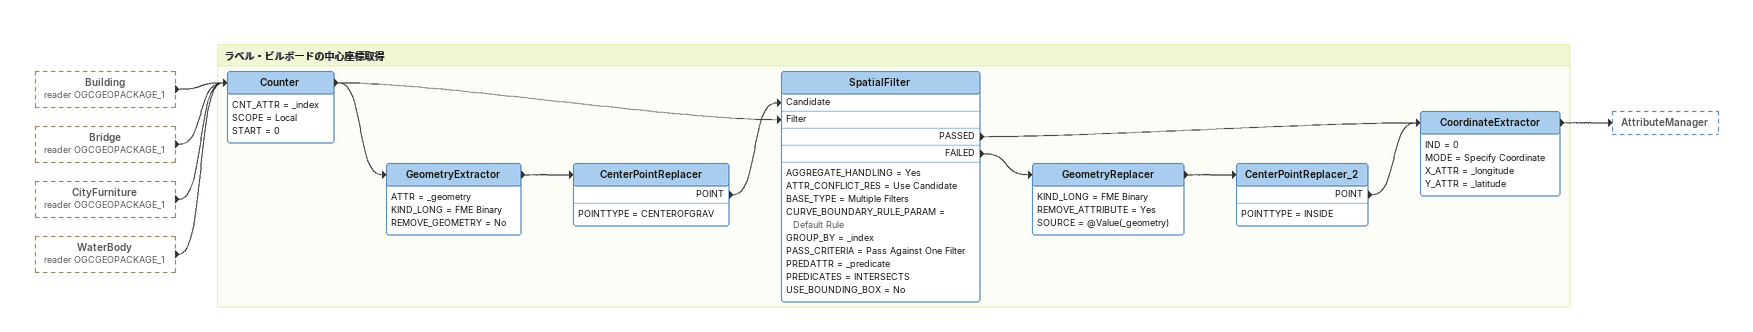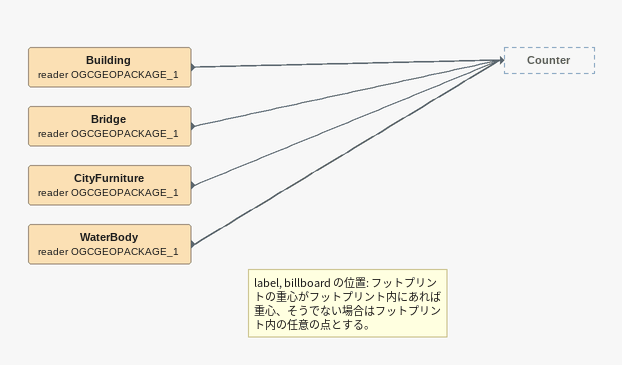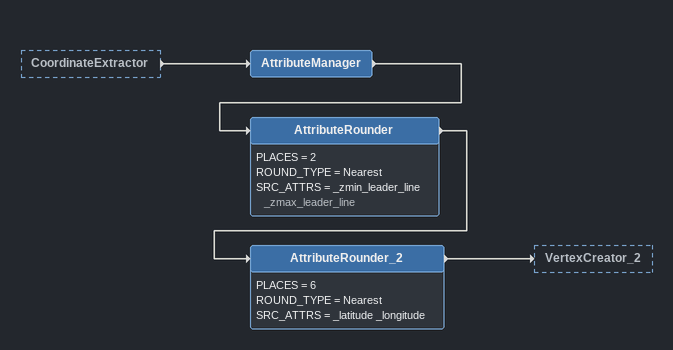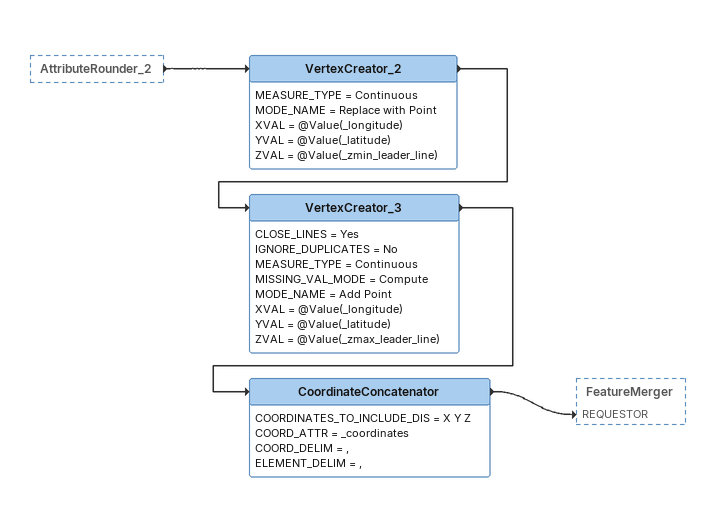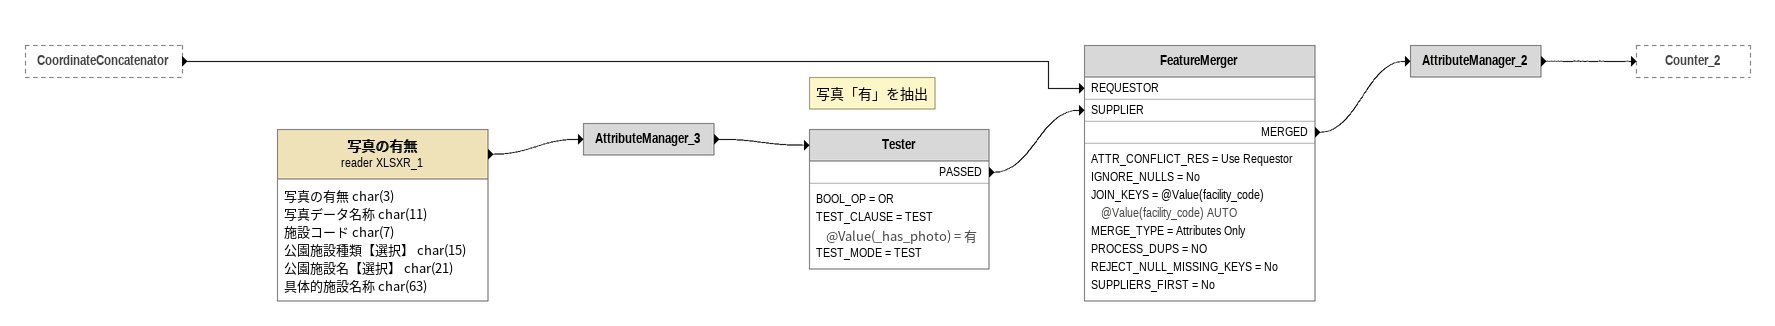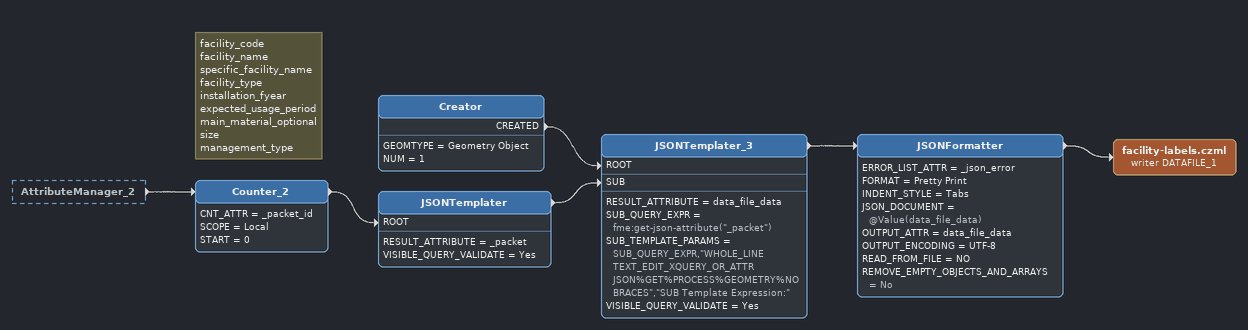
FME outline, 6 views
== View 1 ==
Building (reader OGCGEOPACKAGE_1) [outside]
    -> Counter
Bridge (reader OGCGEOPACKAGE_1) [outside]
    -> Counter
CityFurniture (reader OGCGEOPACKAGE_1) [outside]
    -> Counter
WaterBody (reader OGCGEOPACKAGE_1) [outside]
    -> Counter

Bookmark: ラベル・ビルボードの中心座標取得
Counter
    CNT_ATTR = _index
    SCOPE = Local
    START = 0
    -> GeometryExtractor
    -> SpatialFilter [Filter]
GeometryExtractor
    ATTR = _geometry
    KIND_LONG = FME Binary
    REMOVE_GEOMETRY = No
    -> CenterPointReplacer
CenterPointReplacer
    POINTTYPE = CENTEROFGRAV
    POINT -> SpatialFilter [Candidate]
SpatialFilter
    AGGREGATE_HANDLING = Yes
    ATTR_CONFLICT_RES = Use Candidate
    BASE_TYPE = Multiple Filters
    CURVE_BOUNDARY_RULE_PARAM = Default Rule
    GROUP_BY = _index
    PASS_CRITERIA = Pass Against One Filter
    PREDATTR = _predicate
    PREDICATES = INTERSECTS
    USE_BOUNDING_BOX = No
    PASSED -> CoordinateExtractor
    FAILED -> GeometryReplacer
GeometryReplacer
    KIND_LONG = FME Binary
    REMOVE_ATTRIBUTE = Yes
    SOURCE = @Value(_geometry)
    -> CenterPointReplacer_2
CenterPointReplacer_2
    POINTTYPE = INSIDE
    POINT -> CoordinateExtractor
CoordinateExtractor
    IND = 0
    MODE = Specify Coordinate
    X_ATTR = _longitude
    Y_ATTR = _latitude
    -> AttributeManager

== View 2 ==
Building (reader OGCGEOPACKAGE_1)
    -> Counter
Bridge (reader OGCGEOPACKAGE_1)
    -> Counter
CityFurniture (reader OGCGEOPACKAGE_1)
    -> Counter
Note: label, billboard の位置: フットプリントの重心がフットプリント内にあれば重心、そうでない場合はフットプリント内の任意の点とする。
WaterBody (reader OGCGEOPACKAGE_1)
    -> Counter

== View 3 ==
CoordinateExtractor [outside]
    -> AttributeManager
AttributeManager
    -> AttributeRounder
AttributeRounder
    PLACES = 2
    ROUND_TYPE = Nearest
    SRC_ATTRS = _zmin_leader_line _zmax_leader_line
    -> AttributeRounder_2
AttributeRounder_2
    PLACES = 6
    ROUND_TYPE = Nearest
    SRC_ATTRS = _latitude _longitude
    -> VertexCreator_2

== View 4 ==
AttributeRounder_2 [outside]
    -> VertexCreator_2
VertexCreator_2
    MEASURE_TYPE = Continuous
    MODE_NAME = Replace with Point
    XVAL = @Value(_longitude)
    YVAL = @Value(_latitude)
    ZVAL = @Value(_zmin_leader_line)
    -> VertexCreator_3
VertexCreator_3
    CLOSE_LINES = Yes
    IGNORE_DUPLICATES = No
    MEASURE_TYPE = Continuous
    MISSING_VAL_MODE = Compute
    MODE_NAME = Add Point
    XVAL = @Value(_longitude)
    YVAL = @Value(_latitude)
    ZVAL = @Value(_zmax_leader_line)
    -> CoordinateConcatenator
CoordinateConcatenator
    COORDINATES_TO_INCLUDE_DIS = X Y Z
    COORD_ATTR = _coordinates
    COORD_DELIM = ,
    ELEMENT_DELIM = ,
    -> FeatureMerger [REQUESTOR]

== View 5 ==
CoordinateConcatenator [outside]
    -> FeatureMerger [REQUESTOR]
写真の有無 (reader XLSXR_1)
    attributes: 写真の有無 char(3), 写真データ名称 char(11), 施設コード char(7), 公園施設種類【選択】 char(15), 公園施設名【選択】 char(21), 具体的施設名称 char(63)
    -> AttributeManager_3
AttributeManager_3
    -> Tester
Note: 写真「有」を抽出
Tester
    BOOL_OP = OR
    TEST_CLAUSE = TEST @Value(_has_photo) = 有
    TEST_MODE = TEST
    PASSED -> FeatureMerger [SUPPLIER]
FeatureMerger
    ATTR_CONFLICT_RES = Use Requestor
    IGNORE_NULLS = No
    JOIN_KEYS = @Value(facility_code) @Value(facility_code) AUTO
    MERGE_TYPE = Attributes Only
    PROCESS_DUPS = NO
    REJECT_NULL_MISSING_KEYS = No
    SUPPLIERS_FIRST = No
    MERGED -> AttributeManager_2
AttributeManager_2
    -> Counter_2

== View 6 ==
AttributeManager_2 [outside]
    -> Counter_2
Note: facility_code / facility_name / specific_facility_name / facility_type / installation_fyear / expected_usage_period / main_material_optional / size / management_type
Counter_2
    CNT_ATTR = _packet_id
    SCOPE = Local
    START = 0
    -> JSONTemplater [ROOT]
JSONTemplater
    RESULT_ATTRIBUTE = _packet
    VISIBLE_QUERY_VALIDATE = Yes
    -> JSONTemplater_3 [SUB]
Creator
    GEOMTYPE = Geometry Object
    NUM = 1
    CREATED -> JSONTemplater_3 [ROOT]
JSONTemplater_3
    RESULT_ATTRIBUTE = data_file_data
    SUB_QUERY_EXPR = fme:get-json-attribute("_packet")
    SUB_TEMPLATE_PARAMS = SUB_QUERY_EXPR,"WHOLE_LINE TEXT_EDIT_XQUERY_OR_ATTR JSON%GET%PROCESS%GEOMETRY%NOBRACES","SUB Template Expression:"
    VISIBLE_QUERY_VALIDATE = Yes
    -> JSONFormatter
JSONFormatter
    ERROR_LIST_ATTR = _json_error
    FORMAT = Pretty Print
    INDENT_STYLE = Tabs
    JSON_DOCUMENT = @Value(data_file_data)
    OUTPUT_ATTR = data_file_data
    OUTPUT_ENCODING = UTF-8
    READ_FROM_FILE = NO
    REMOVE_EMPTY_OBJECTS_AND_ARRAYS = No
    -> facility-labels.czml (writer DATAFILE_1)
facility-labels.czml (writer DATAFILE_1)
